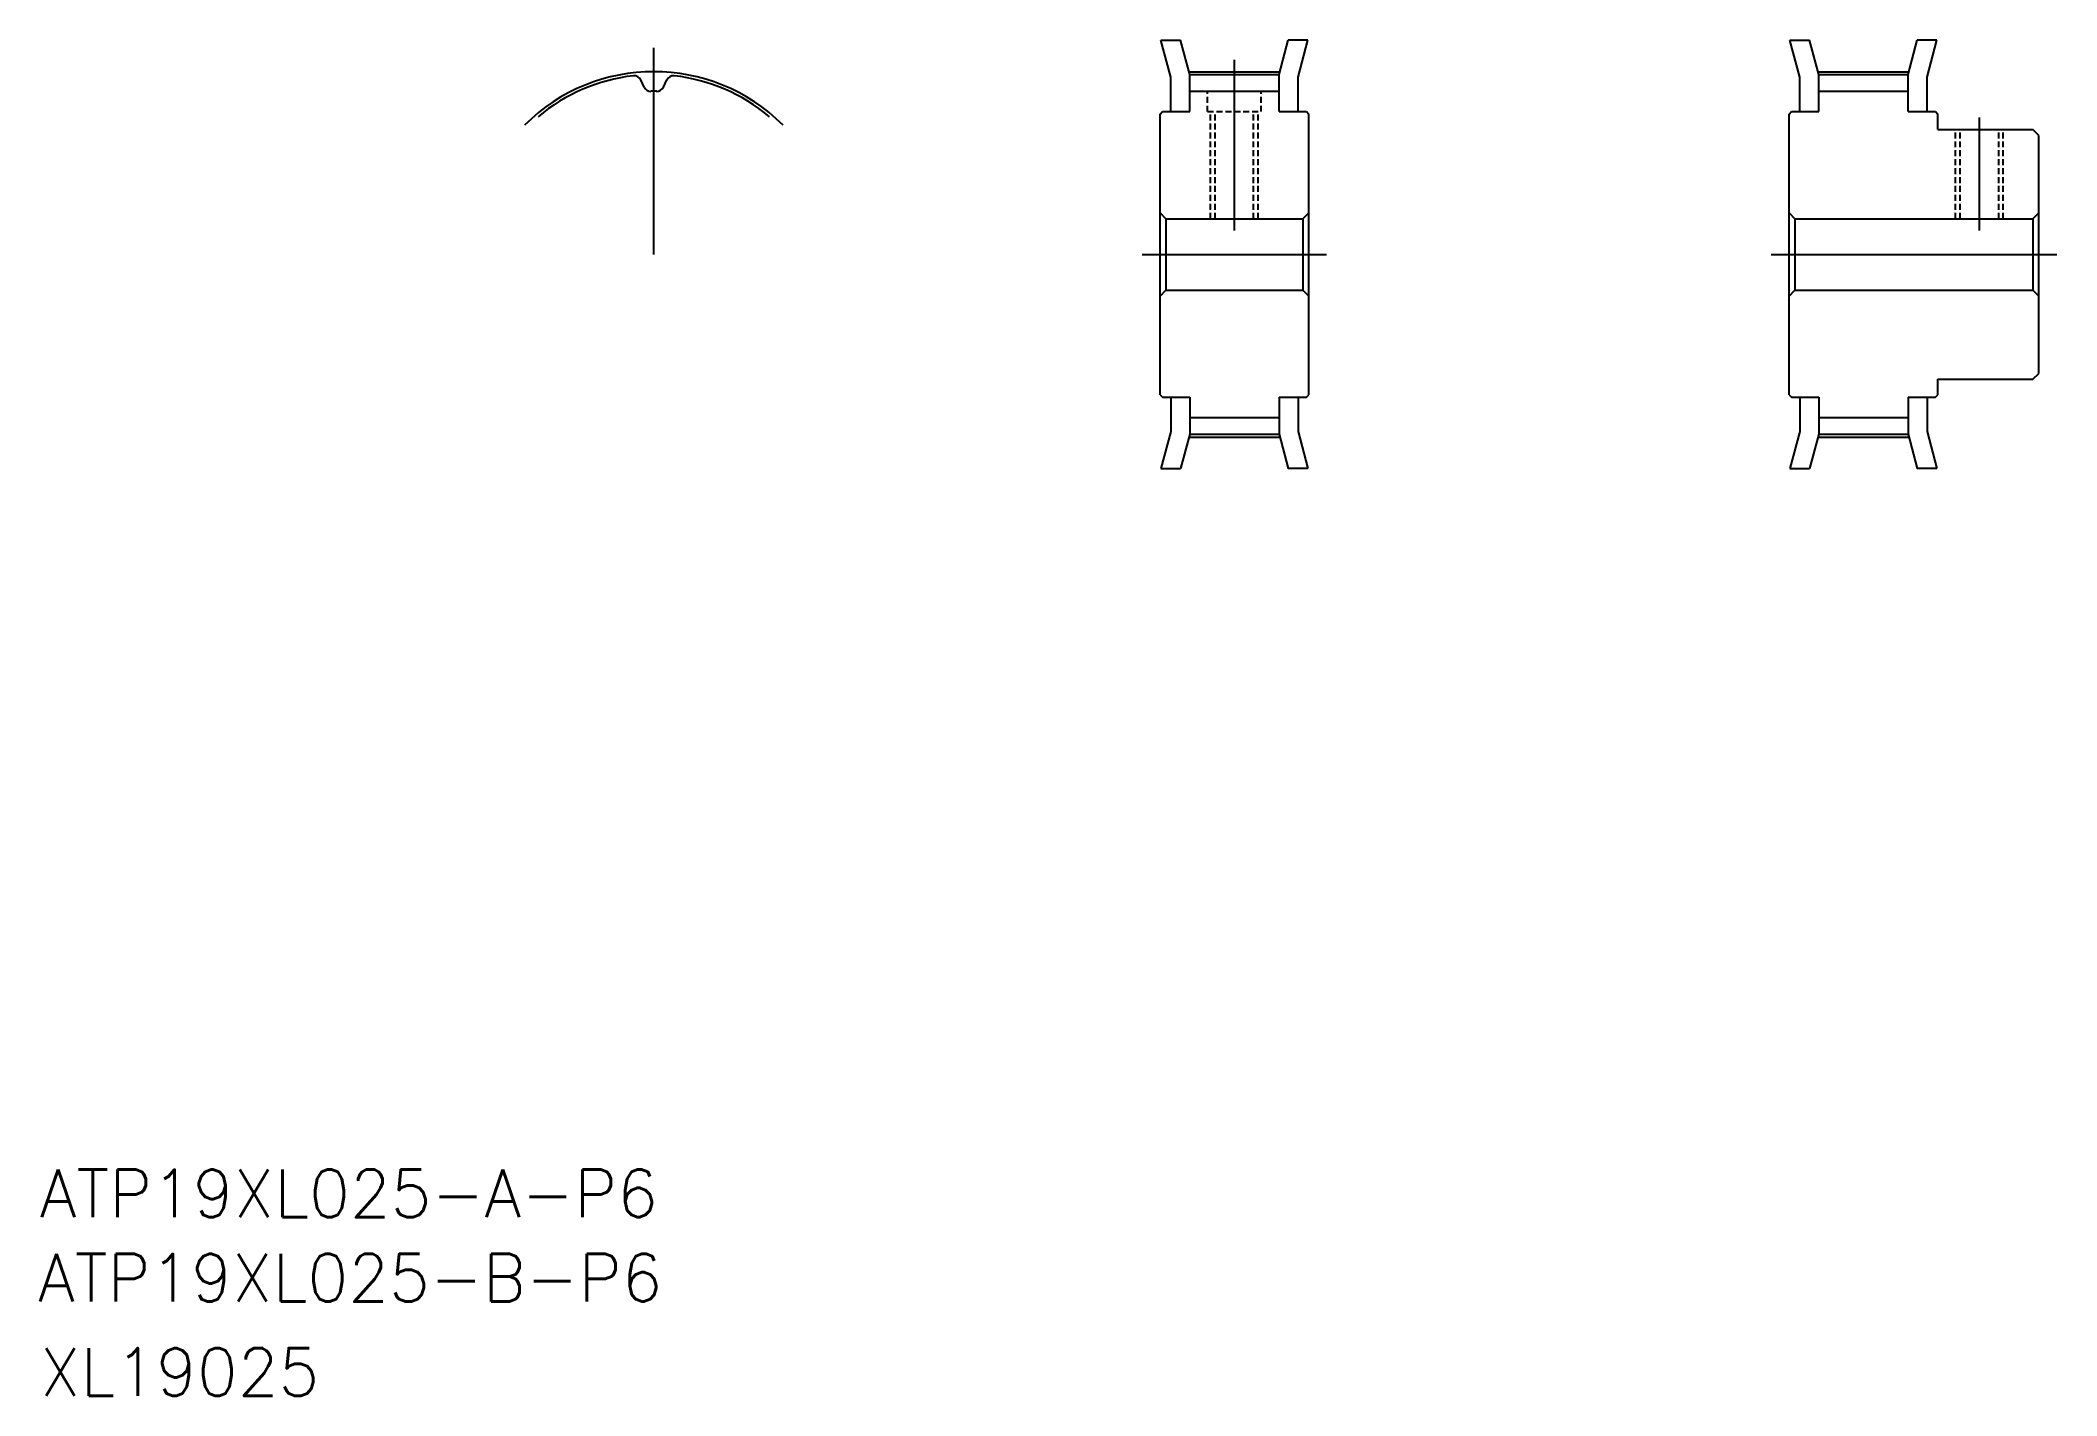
# Model space of a CAD drawing. Extents: x 10 to 180, y 10 to 124.
import ezdxf

# ---------------------------------------------------------------- set-up
doc = ezdxf.new("R2010")
doc.units = 0
doc.linetypes.add('CENTER', pattern=[50.8, 31.75, -6.35, 6.35, -6.35])
doc.linetypes.add('DASHED', pattern=[0.75, 0.5, -0.25])
doc.layers.get('0').update_dxf_attribs({"linetype": 'CONTINUOUS'})
doc.layers.add('CENTER', color=1, linetype='CENTER')
doc.styles.get("Standard").update_dxf_attribs({"font": 'txt', "bigfont": 'BIGFONT'})

msp = doc.modelspace()

# ---------------------------------------------------------------- linework, layer by layer
at = {"color": 7, "linetype": 'CONTINUOUS'}
for p, q in [((105.05, 120.83), (104.22, 123.94)), ((104.22, 123.94), (105.88, 123.94)), ((106.65, 121.05), (105.88, 123.94)), ((114.15, 121.05), (114.93, 123.94)), ((116.58, 123.94), (114.93, 123.94)), ((115.75, 120.83), (116.58, 123.94)), ((157.92, 120.83), (157.08, 123.94)), ((157.08, 123.94), (158.74, 123.94)), ((159.52, 121.05), (158.74, 123.94)), ((167.02, 121.05), (167.79, 123.94)), ((169.45, 123.94), (167.79, 123.94)), ((168.62, 120.83), (169.45, 123.94)), ((60.8, 120), (60.51, 120.6)), ((62.41, 120), (62.69, 120.6)), ((105.05, 117.94), (105.05, 120.83)), ((106.65, 121.05), (114.15, 121.05)), ((106.65, 117.94), (106.65, 121.05)), ((114.15, 117.94), (114.15, 121.05)), ((115.75, 117.94), (115.75, 120.83)), ((157.92, 117.94), (157.92, 120.83)), ((159.52, 121.05), (167.02, 121.05)), ((159.52, 117.94), (159.52, 121.05)), ((167.02, 117.94), (167.02, 121.05)), ((168.62, 117.94), (168.62, 120.83)), ((106.65, 119.65), (114.15, 119.65)), ((159.52, 119.65), (167.02, 119.65)), ((104.15, 117.74), (104.35, 117.94)), ((104.15, 94.14), (104.15, 117.74)), ((104.35, 117.94), (106.65, 117.94)), ((114.15, 117.94), (116.45, 117.94)), ((116.45, 117.94), (116.65, 117.74)), ((116.65, 94.14), (116.65, 117.74)), ((157.02, 117.74), (157.22, 117.94)), ((157.02, 94.14), (157.02, 117.74)), ((157.22, 117.94), (159.52, 117.94)), ((167.02, 117.94), (169.32, 117.94)), ((169.32, 117.94), (169.52, 117.74)), ((169.52, 116.44), (169.52, 117.74)), ((169.52, 116.44), (169.52, 117.74)), ((169.52, 116.44), (177.52, 116.44)), ((178.02, 115.94), (177.52, 116.44)), ((178.02, 95.94), (178.02, 115.94)), ((104.15, 109.44), (104.65, 108.94)), ((104.65, 108.94), (104.65, 102.94)), ((104.65, 108.94), (116.15, 108.94)), ((116.65, 109.44), (116.15, 108.94)), ((116.15, 108.94), (116.15, 102.94)), ((157.02, 109.44), (157.52, 108.94)), ((157.52, 108.94), (157.52, 102.94)), ((157.52, 108.94), (177.52, 108.94)), ((177.52, 108.94), (178.02, 109.44)), ((177.52, 108.94), (177.52, 102.94)), ((178.02, 105.94), (178.02, 105.94)), ((104.15, 102.44), (104.65, 102.94)), ((104.65, 102.94), (116.15, 102.94)), ((116.65, 102.44), (116.15, 102.94)), ((157.02, 102.44), (157.52, 102.94)), ((157.52, 102.94), (177.52, 102.94)), ((177.52, 102.94), (178.02, 102.44)), ((178.02, 100.94), (178.02, 100.94)), ((169.52, 95.44), (177.52, 95.44)), ((169.52, 94.14), (169.52, 95.44)), ((177.52, 95.44), (178.02, 95.94)), ((104.15, 94.14), (104.35, 93.94)), ((104.35, 93.94), (106.65, 93.94)), ((105.05, 93.94), (105.05, 91.04)), ((106.65, 93.94), (106.65, 90.83)), ((114.15, 93.94), (114.15, 90.83)), ((114.15, 93.94), (116.45, 93.94)), ((115.75, 93.94), (115.75, 91.04)), ((116.45, 93.94), (116.65, 94.14)), ((157.02, 94.14), (157.22, 93.94)), ((157.22, 93.94), (159.52, 93.94)), ((157.92, 93.94), (157.92, 91.04)), ((159.52, 93.94), (159.52, 90.83)), ((167.02, 93.94), (167.02, 90.83)), ((167.02, 93.94), (169.32, 93.94)), ((168.62, 93.94), (168.62, 91.04)), ((169.32, 93.94), (169.52, 94.14)), ((106.65, 92.23), (114.15, 92.23)), ((159.52, 92.23), (167.02, 92.23)), ((105.05, 91.04), (104.22, 87.94)), ((106.65, 90.83), (105.88, 87.94)), ((106.65, 90.83), (114.15, 90.83)), ((114.15, 90.83), (114.93, 87.94)), ((115.75, 91.04), (116.58, 87.94)), ((157.92, 91.04), (157.08, 87.94)), ((159.52, 90.83), (158.74, 87.94)), ((159.52, 90.83), (167.02, 90.83)), ((167.02, 90.83), (167.79, 87.94)), ((168.62, 91.04), (169.45, 87.94)), ((104.22, 87.94), (105.88, 87.94)), ((116.58, 87.94), (114.93, 87.94)), ((157.08, 87.94), (158.74, 87.94)), ((169.45, 87.94), (167.79, 87.94))]:
    msp.add_line(p, q, dxfattribs=at)
at = {"color": 3, "linetype": 'DASHED'}
for p, q in [((108.15, 117.94), (108.15, 119.65)), ((112.65, 117.94), (112.65, 119.65)), ((108.15, 117.94), (112.65, 117.94)), ((108.4, 108.94), (108.4, 117.94)), ((108.78, 108.94), (108.78, 117.94)), ((112.02, 108.94), (112.02, 117.94)), ((112.4, 108.94), (112.4, 117.94)), ((171.02, 108.94), (171.02, 116.44)), ((171.4, 108.94), (171.4, 116.44)), ((174.64, 108.94), (174.64, 116.44)), ((175.02, 108.94), (175.02, 116.44))]:
    msp.add_line(p, q, dxfattribs=at)
at = {"color": 7, "linetype": 'CONTINUOUS'}
for centre, radius, start, end in [((61.6, 105.94), 15.11, 96.4939, 130), ((59.96, 120.34), 0.61, 25, 96.4939), ((63.24, 120.34), 0.61, 83.5061, 155), ((61.6, 105.94), 15.11, 50, 83.5061), ((61.35, 120.25), 0.61, 205, 271.0092), ((61.6, 105.94), 13.71, 88.9908, 91.0092), ((61.85, 120.25), 0.61, 268.9908, 335)]:
    msp.add_arc(centre, radius, start, end, dxfattribs=at)
at = {"layer": 'CENTER', "color": 1, "linetype": 'CENTER'}
for p, q in [((61.6, 105.94), (61.6, 123.31)), ((110.4, 107.94), (110.4, 122.3)), ((106.65, 121.3), (114.15, 121.3)), ((159.52, 121.3), (167.02, 121.3)), ((173.02, 107.94), (173.02, 117.44)), ((102.65, 105.94), (118.15, 105.94)), ((155.52, 105.94), (179.52, 105.94)), ((106.65, 90.58), (114.15, 90.58)), ((159.52, 90.58), (167.02, 90.58))]:
    msp.add_line(p, q, dxfattribs=at)
msp.add_arc((61.6, 105.94), 15.36, 45, 135, dxfattribs=at)

# ---------------------------------------------------------------- texts
at = {"color": 7, "linetype": 'CONTINUOUS'}
for s, p in [('ATP19XL025-A-P6', (10, 25)), ('ATP19XL025-B-P6', (9.86, 17.91)), ('XL19025', (10, 10))]:
    msp.add_text(s, height=4, dxfattribs=at).set_placement(p)

doc.saveas('drawing.dxf')
